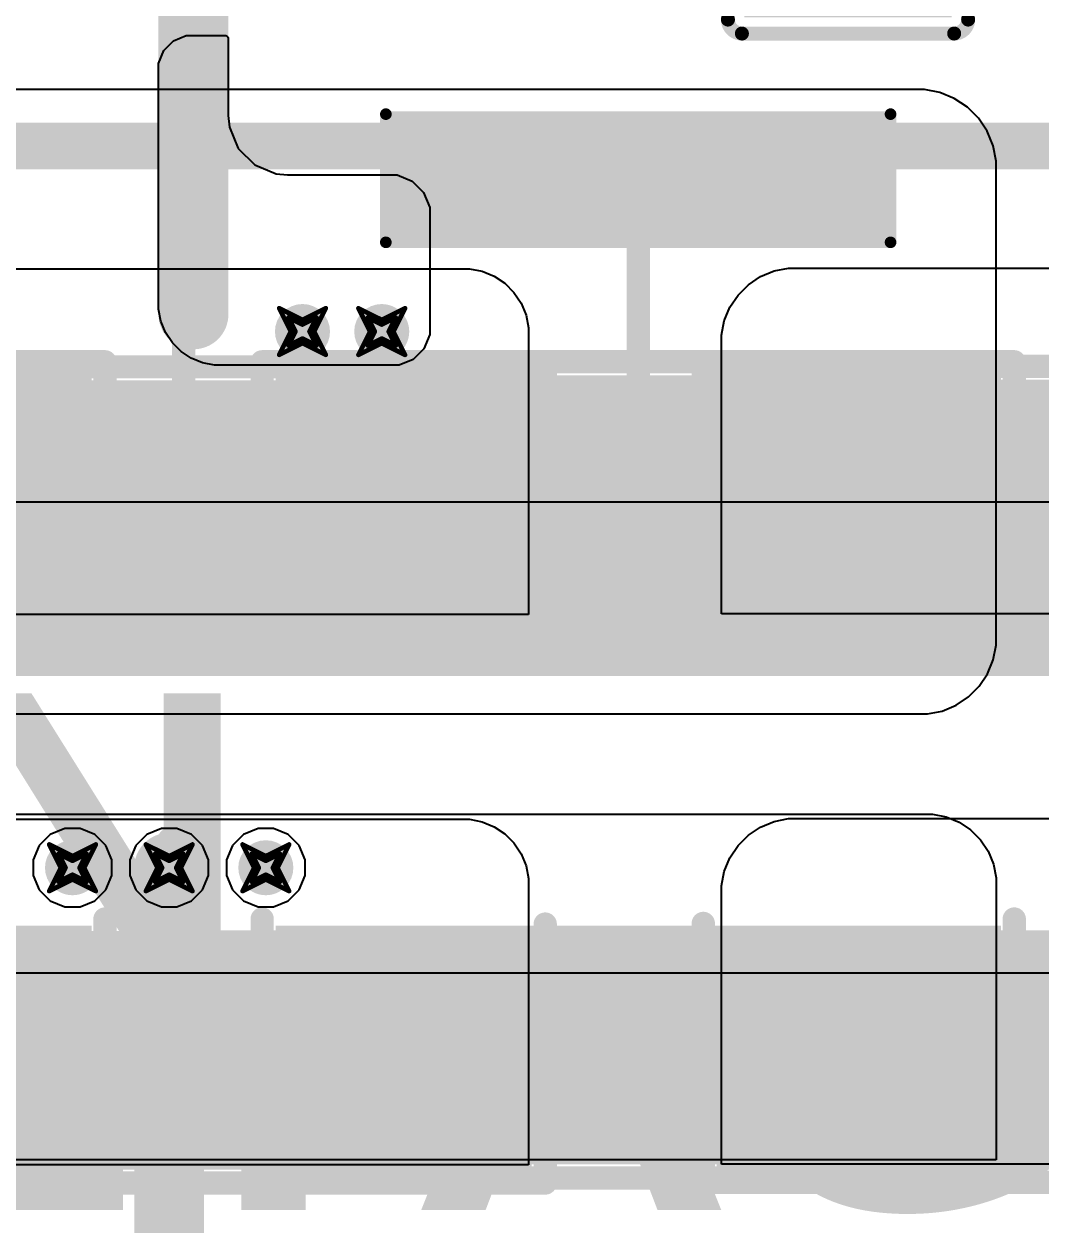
# Model space of a CAD drawing. Header units: inches. Extents: x -2 to 5376, y -4 to 5426.
# Drawn here: x 21.5 to 32.58, y 42.79 to 55.88 of the extents above; entities that cross this region are included whole.
import ezdxf

# ---------------------------------------------------------------- set-up
doc = ezdxf.new("R2010")
doc.units = ezdxf.units.IN
for name, color, linetype in [('Bottom Layer', 5, 'Continuous'), ('Bottom Overlay', 54, 'Continuous'), ('Bottom Paste', 16, 'Continuous'), ('Bottom Solder', 6, 'Continuous'), ('Drill Drawing', 1, 'Continuous'), ('Layer 1', 16, 'Continuous'), ('Layer 2', 76, 'Continuous'), ('Top Layer', 1, 'Continuous'), ('Top Overlay', 2, 'Continuous'), ('Top Paste', 8, 'Continuous'), ('Top Solder', 216, 'Continuous'), ('Via Holes', 16, 'Continuous')]:
    doc.layers.add(name, color=color, linetype=linetype)
doc.styles.add('Arial Black', font='', dxfattribs={"height": 0.2})
doc.styles.get('Arial Black').set_extended_font_data('Arial Black')

# ---------------------------------------------------------------- blocks, each defined once
blk = doc.blocks.new('R___2030_59')
at = {"layer": 'Top Layer'}
for points in [[(-4.2499915, -3.9000049), (-4.2499915, 3.9000049), (-1.7499965, 3.9000049), (-1.7499965, -3.9000049)], [(1.7499965, -3.90000236), (1.7499965, 3.90000744), (4.2499915, 3.90000744), (4.2499915, -3.90000236)]]:
    blk.add_hatch(color=1, dxfattribs=at).paths.add_polyline_path(points)
at = {"layer": 'Top Paste'}
for points in [[(-4.2499915, -3.9000049), (-4.2499915, 3.9000049), (-1.7499965, 3.9000049), (-1.7499965, -3.9000049)], [(1.7499965, -3.90000236), (1.7499965, 3.90000744), (4.2499915, 3.90000744), (4.2499915, -3.90000236)]]:
    blk.add_hatch(color=8, dxfattribs=at).paths.add_polyline_path(points)
at = {"layer": 'Top Solder'}
for points in [[(-4.300791499999999, -3.9508049), (-4.300791499999999, 3.9508049), (-1.6991965, 3.9508049), (-1.6991965, -3.9508049)], [(1.6991965, -3.95080236), (1.6991965, 3.95080744), (4.300791499999999, 3.95080744), (4.300791499999999, -3.95080236)]]:
    blk.add_hatch(color=216, dxfattribs=at).paths.add_polyline_path(points)
at = {"layer": 'Top Overlay', "const_width": 0.254}
for points in [[(-4.4475908, 4.096816799999999), (-4.4475908, -4.096816799999999)], [(-4.4475908, 4.096816799999999), (-1.6255746, 4.096814259999999)], [(4.4475908, 4.09681934), (1.6255746, 4.096814259999999)], [(4.4475908, 4.09681934), (4.4475908, -4.096814259999999)], [(-4.4475908, -4.096816799999999), (-1.6255746, -4.096816799999999)], [(4.4475908, -4.096814259999999), (1.6255746, -4.096816799999999)]]:
    blk.add_lwpolyline(points, dxfattribs=at)
at = {"layer": 'Top Overlay', "const_width": 0.127}
for points in [[(-4.5110908, 4.096816799999999, 1), (-4.3840908, 4.096816799999999, 1)], [(-4.5110908, 4.096816799999999, 1), (-4.3840908, 4.096816799999999, 1)], [(-1.6890746, 4.096814259999999, 1), (-1.5620746, 4.096814259999999, 1)], [(1.5620746, 4.096814259999999, 1), (1.6890746, 4.096814259999999, 1)], [(4.3840908, 4.09681934, 1), (4.5110908, 4.09681934, 1)], [(4.3840908, 4.09681934, 1), (4.5110908, 4.09681934, 1)], [(-4.5110908, -4.096816799999999, 1), (-4.3840908, -4.096816799999999, 1)], [(-4.5110908, -4.096816799999999, 1), (-4.3840908, -4.096816799999999, 1)], [(-1.6890746, -4.096816799999999, 1), (-1.5620746, -4.096816799999999, 1)], [(1.5620746, -4.096816799999999, 1), (1.6890746, -4.096816799999999, 1)], [(4.3840908, -4.096814259999999, 1), (4.5110908, -4.096814259999999, 1)], [(4.3840908, -4.096814259999999, 1), (4.5110908, -4.096814259999999, 1)]]:
    blk.add_lwpolyline(points, format="xyb", close=True, dxfattribs=at)
blk = doc.blocks.new('R___2030_B_73')
at = {"layer": 'Bottom Layer'}
for points in [[(-1.75000158, 3.9000049), (-1.75000158, -3.9000049), (-4.249996579999999, -3.9000049), (-4.249996579999999, 3.9000049)], [(4.24999404, 3.90000236), (4.24999404, -3.90000744), (1.74999904, -3.90000744), (1.74999904, 3.90000236)]]:
    blk.add_hatch(color=5, dxfattribs=at).paths.add_polyline_path(points)
at = {"layer": 'Bottom Paste'}
for points in [[(-1.75000158, 3.9000049), (-1.75000158, -3.9000049), (-4.249996579999999, -3.9000049), (-4.249996579999999, 3.9000049)], [(4.24999404, 3.90000236), (4.24999404, -3.90000744), (1.74999904, -3.90000744), (1.74999904, 3.90000236)]]:
    blk.add_hatch(color=16, dxfattribs=at).paths.add_polyline_path(points)
at = {"layer": 'Bottom Solder'}
for points in [[(-1.69920158, 3.9508049), (-1.69920158, -3.9508049), (-4.300796579999999, -3.9508049), (-4.300796579999999, 3.9508049)], [(4.30079404, 3.95080236), (4.30079404, -3.95080744), (1.69919904, -3.95080744), (1.69919904, 3.95080236)]]:
    blk.add_hatch(color=6, dxfattribs=at).paths.add_polyline_path(points)
at = {"layer": 'Bottom Overlay', "const_width": 0.254}
for points in [[(-4.4475908, 4.096816799999999), (-1.62557714, 4.096816799999999)], [(-4.4475908, 4.096816799999999), (-4.4475908, -4.096816799999999)], [(1.6255619, 4.096814259999999), (4.44758572, 4.096814259999999)], [(4.44758572, 4.096814259999999), (4.44758572, -4.096814259999999)], [(-1.62557714, -4.096814259999999), (-4.4475908, -4.096816799999999)], [(1.62557714, -4.096814259999999), (4.44758572, -4.096814259999999)]]:
    blk.add_lwpolyline(points, dxfattribs=at)
at = {"layer": 'Bottom Overlay', "const_width": 0.127}
for points in [[(-4.5110908, 4.096816799999999, 1), (-4.3840908, 4.096816799999999, 1)], [(-4.5110908, 4.096816799999999, 1), (-4.3840908, 4.096816799999999, 1)], [(-1.68907714, 4.096816799999999, 1), (-1.56207714, 4.096816799999999, 1)], [(1.5620619, 4.096814259999999, 1), (1.6890619, 4.096814259999999, 1)], [(4.38408572, 4.096814259999999, 1), (4.51108572, 4.096814259999999, 1)], [(4.38408572, 4.096814259999999, 1), (4.51108572, 4.096814259999999, 1)], [(-4.5110908, -4.096816799999999, 1), (-4.3840908, -4.096816799999999, 1)], [(-4.5110908, -4.096816799999999, 1), (-4.3840908, -4.096816799999999, 1)], [(-1.68907714, -4.096814259999999, 1), (-1.56207714, -4.096814259999999, 1)], [(1.56207714, -4.096814259999999, 1), (1.68907714, -4.096814259999999, 1)], [(4.38408572, -4.096814259999999, 1), (4.51108572, -4.096814259999999, 1)], [(4.38408572, -4.096814259999999, 1), (4.51108572, -4.096814259999999, 1)]]:
    blk.add_lwpolyline(points, format="xyb", close=True, dxfattribs=at)
blk = doc.blocks.new('R___2030_75')
at = {"layer": 'Top Layer'}
for points in [[(-4.249996579999999, -3.9000049), (-4.249996579999999, 3.9000049), (-1.75000158, 3.9000049), (-1.75000158, -3.9000049)], [(1.7499965, -3.90000744), (1.7499965, 3.90000236), (4.2499915, 3.90000236), (4.2499915, -3.90000744)]]:
    blk.add_hatch(color=1, dxfattribs=at).paths.add_polyline_path(points)
at = {"layer": 'Top Paste'}
for points in [[(-4.249996579999999, -3.9000049), (-4.249996579999999, 3.9000049), (-1.75000158, 3.9000049), (-1.75000158, -3.9000049)], [(1.7499965, -3.90000744), (1.7499965, 3.90000236), (4.2499915, 3.90000236), (4.2499915, -3.90000744)]]:
    blk.add_hatch(color=8, dxfattribs=at).paths.add_polyline_path(points)
at = {"layer": 'Top Solder'}
for points in [[(-4.300796579999999, -3.9508049), (-4.300796579999999, 3.9508049), (-1.69920158, 3.9508049), (-1.69920158, -3.9508049)], [(1.6991965, -3.95080744), (1.6991965, 3.95080236), (4.300791499999999, 3.95080236), (4.300791499999999, -3.95080744)]]:
    blk.add_hatch(color=216, dxfattribs=at).paths.add_polyline_path(points)
at = {"layer": 'Top Overlay', "const_width": 0.254}
for points in [[(-4.44759588, 4.09681934), (-4.44759334, -4.096816799999999)], [(-4.44759588, 4.09681934), (-1.62557968, 4.096816799999999)], [(4.44758318, 4.096816799999999), (1.62556952, 4.096814259999999)], [(4.44758318, 4.096816799999999), (4.44758318, -4.096816799999999)], [(-4.44759334, -4.096816799999999), (-1.62557968, -4.096816799999999)], [(1.6255746, -4.09681172), (4.44758318, -4.096816799999999)]]:
    blk.add_lwpolyline(points, dxfattribs=at)
at = {"layer": 'Top Overlay', "const_width": 0.127}
for points in [[(-4.511095879999999, 4.09681934, 1), (-4.38409588, 4.09681934, 1)], [(-4.511095879999999, 4.09681934, 1), (-4.38409588, 4.09681934, 1)], [(-1.68907968, 4.096816799999999, 1), (-1.56207968, 4.096816799999999, 1)], [(1.56206952, 4.096814259999999, 1), (1.68906952, 4.096814259999999, 1)], [(4.384083179999999, 4.096816799999999, 1), (4.51108318, 4.096816799999999, 1)], [(4.384083179999999, 4.096816799999999, 1), (4.51108318, 4.096816799999999, 1)], [(-4.51109334, -4.096816799999999, 1), (-4.38409334, -4.096816799999999, 1)], [(-4.51109334, -4.096816799999999, 1), (-4.38409334, -4.096816799999999, 1)], [(-1.68907968, -4.096816799999999, 1), (-1.56207968, -4.096816799999999, 1)], [(1.5620746, -4.09681172, 1), (1.6890746, -4.09681172, 1)], [(4.384083179999999, -4.096816799999999, 1), (4.51108318, -4.096816799999999, 1)], [(4.384083179999999, -4.096816799999999, 1), (4.51108318, -4.096816799999999, 1)]]:
    blk.add_lwpolyline(points, format="xyb", close=True, dxfattribs=at)
blk = doc.blocks.new('R___2030_B_78')
at = {"layer": 'Bottom Layer'}
for points in [[(-1.74999904, 3.90000744), (-1.74999904, -3.90000236), (-4.24999404, -3.90000236), (-4.24999404, 3.90000744)], [(4.24999404, 3.90000744), (4.24999404, -3.90000236), (1.74999904, -3.90000236), (1.74999904, 3.90000744)]]:
    blk.add_hatch(color=5, dxfattribs=at).paths.add_polyline_path(points)
at = {"layer": 'Bottom Paste'}
for points in [[(-1.74999904, 3.90000744), (-1.74999904, -3.90000236), (-4.24999404, -3.90000236), (-4.24999404, 3.90000744)], [(4.24999404, 3.90000744), (4.24999404, -3.90000236), (1.74999904, -3.90000236), (1.74999904, 3.90000744)]]:
    blk.add_hatch(color=16, dxfattribs=at).paths.add_polyline_path(points)
at = {"layer": 'Bottom Solder'}
for points in [[(-1.69919904, 3.95080744), (-1.69919904, -3.95080236), (-4.30079404, -3.95080236), (-4.30079404, 3.95080744)], [(4.30079404, 3.95080744), (4.30079404, -3.95080236), (1.69919904, -3.95080236), (1.69919904, 3.95080744)]]:
    blk.add_hatch(color=6, dxfattribs=at).paths.add_polyline_path(points)
at = {"layer": 'Bottom Overlay', "const_width": 0.254}
for points in [[(-4.44758826, 4.096814259999999), (-4.4475908, -4.096816799999999)], [(-4.44758826, 4.096814259999999), (-1.6255746, 4.096814259999999)], [(4.4475908, 4.096814259999999), (1.62557714, 4.09681172)], [(4.4475908, 4.096814259999999), (4.4475908, -4.09681934)], [(-4.4475908, -4.096816799999999), (-1.62557714, -4.09681934)], [(1.6255746, -4.096814259999999), (4.4475908, -4.09681934)]]:
    blk.add_lwpolyline(points, dxfattribs=at)
at = {"layer": 'Bottom Overlay', "const_width": 0.127}
for points in [[(-4.51108826, 4.096814259999999, 1), (-4.38408826, 4.096814259999999, 1)], [(-4.51108826, 4.096814259999999, 1), (-4.38408826, 4.096814259999999, 1)], [(-1.6890746, 4.096814259999999, 1), (-1.5620746, 4.096814259999999, 1)], [(1.56207714, 4.09681172, 1), (1.68907714, 4.09681172, 1)], [(4.3840908, 4.096814259999999, 1), (4.5110908, 4.096814259999999, 1)], [(4.3840908, 4.096814259999999, 1), (4.5110908, 4.096814259999999, 1)], [(-4.5110908, -4.096816799999999, 1), (-4.3840908, -4.096816799999999, 1)], [(-4.5110908, -4.096816799999999, 1), (-4.3840908, -4.096816799999999, 1)], [(-1.68907714, -4.09681934, 1), (-1.56207714, -4.09681934, 1)], [(1.5620746, -4.096814259999999, 1), (1.6890746, -4.096814259999999, 1)], [(4.3840908, -4.09681934, 1), (4.5110908, -4.09681934, 1)], [(4.3840908, -4.09681934, 1), (4.5110908, -4.09681934, 1)]]:
    blk.add_lwpolyline(points, format="xyb", close=True, dxfattribs=at)
blk = doc.blocks.new('C___1808_104')
at = {"layer": 'Top Layer'}
for points in [[(-2.9849953, 1.0799953), (-1.2000103, 1.0799953), (-1.2000103, -1.0799953), (-2.9849953, -1.0799953)], [(1.2000103, 1.0799953), (2.9849953, 1.0799953), (2.9849953, -1.0799953), (1.2000103, -1.0799953)]]:
    blk.add_hatch(color=1, dxfattribs=at).paths.add_polyline_path(points)
at = {"layer": 'Top Paste'}
for points in [[(-2.9849953, 1.0799953), (-1.2000103, 1.0799953), (-1.2000103, -1.0799953), (-2.9849953, -1.0799953)], [(1.2000103, 1.0799953), (2.9849953, 1.0799953), (2.9849953, -1.0799953), (1.2000103, -1.0799953)]]:
    blk.add_hatch(color=8, dxfattribs=at).paths.add_polyline_path(points)
at = {"layer": 'Top Solder'}
for points in [[(-3.0357953, 1.1307953), (-1.1492103, 1.1307953), (-1.1492103, -1.1307953), (-3.0357953, -1.1307953)], [(1.1492103, 1.1307953), (3.0357953, 1.1307953), (3.0357953, -1.1307953), (1.1492103, -1.1307953)]]:
    blk.add_hatch(color=216, dxfattribs=at).paths.add_polyline_path(points)
at = {"layer": 'Top Overlay', "const_width": 0.1524}
for points in [[(-3.2135826, 1.156208, -0.4142135623730951), (-3.0611826, 1.308608)], [(3.0611826, 1.308608, -0.4142135623730951), (3.2135826, 1.156208)], [(-3.0611826, -1.308608, -0.4142135623730951), (-3.2135826, -1.156208)], [(3.2135826, -1.156208, -0.4142135623730951), (3.0611826, -1.308608)]]:
    blk.add_lwpolyline(points, format="xyb", dxfattribs=at)
for points in [[(-3.0611826, 1.308608), (-1.2761976, 1.308608)], [(1.2761976, 1.308608), (3.0611826, 1.308608)], [(-3.2135826, 1.156208), (-3.2135826, -1.156208)], [(3.2135826, 1.156208), (3.2135826, -1.156208)], [(-3.0611826, -1.308608), (-1.2761976, -1.308608)], [(1.2761976, -1.308608), (3.0611826, -1.308608)]]:
    blk.add_lwpolyline(points, dxfattribs=at)
at = {"layer": 'Top Overlay', "const_width": 0.0762}
for points in [[(-3.0992826, 1.308608, 1), (-3.0230826, 1.308608, 1)], [(-3.0992826, 1.308608, 1), (-3.0230826, 1.308608, 1)], [(-1.3142976, 1.308608, 1), (-1.2380976, 1.308608, 1)], [(1.2380976, 1.308608, 1), (1.3142976, 1.308608, 1)], [(3.0230826, 1.308608, 1), (3.0992826, 1.308608, 1)], [(3.0230826, 1.308608, 1), (3.0992826, 1.308608, 1)], [(-3.2516826, 1.156208, 1), (-3.1754826, 1.156208, 1)], [(-3.2516826, 1.156208, 1), (-3.1754826, 1.156208, 1)], [(3.1754826, 1.156208, 1), (3.2516826, 1.156208, 1)], [(3.1754826, 1.156208, 1), (3.2516826, 1.156208, 1)], [(-3.2516826, -1.156208, 1), (-3.1754826, -1.156208, 1)], [(-3.2516826, -1.156208, 1), (-3.1754826, -1.156208, 1)], [(3.1754826, -1.156208, 1), (3.2516826, -1.156208, 1)], [(3.1754826, -1.156208, 1), (3.2516826, -1.156208, 1)], [(-3.0992826, -1.308608, 1), (-3.0230826, -1.308608, 1)], [(-3.0992826, -1.308608, 1), (-3.0230826, -1.308608, 1)], [(-1.3142976, -1.308608, 1), (-1.2380976, -1.308608, 1)], [(1.2380976, -1.308608, 1), (1.3142976, -1.308608, 1)], [(3.0230826, -1.308608, 1), (3.0992826, -1.308608, 1)], [(3.0230826, -1.308608, 1), (3.0992826, -1.308608, 1)]]:
    blk.add_lwpolyline(points, format="xyb", close=True, dxfattribs=at)
blk = doc.blocks.new('C___2220_B_119')
at = {"layer": 'Bottom Layer'}
for points in [[(-3.199997409999999, 2.59999988), (-1.99999727, 2.59999988), (-1.99999727, -2.59999988), (-3.199997409999999, -2.59999988)], [(2.00000235, 2.59999988), (3.20000249, 2.59999988), (3.20000249, -2.59999988), (2.00000235, -2.59999988)]]:
    blk.add_hatch(color=5, dxfattribs=at).paths.add_polyline_path(points)
at = {"layer": 'Bottom Paste'}
for points in [[(-3.199997409999999, 2.59999988), (-1.99999727, 2.59999988), (-1.99999727, -2.59999988), (-3.199997409999999, -2.59999988)], [(2.00000235, 2.59999988), (3.20000249, 2.59999988), (3.20000249, -2.59999988), (2.00000235, -2.59999988)]]:
    blk.add_hatch(color=16, dxfattribs=at).paths.add_polyline_path(points)
at = {"layer": 'Bottom Solder'}
for points in [[(-3.30159741, 2.70159988), (-1.89839727, 2.70159988), (-1.89839727, -2.70159988), (-3.30159741, -2.70159988)], [(1.89840235, 2.70159988), (3.30160249, 2.70159988), (3.30160249, -2.70159988), (1.89840235, -2.70159988)]]:
    blk.add_hatch(color=6, dxfattribs=at).paths.add_polyline_path(points)
at = {"layer": 'Bottom Overlay', "const_width": 0.127}
for points in [[(-3.3274, -2.74919948), (-3.3274, 2.74919948)], [(-1.9304, 2.74919948), (-3.3274, 2.74919948)], [(3.32740508, 2.74919948), (1.93040508, 2.74919948)], [(3.32740508, -2.74919948), (3.32740508, 2.74919948)], [(-1.9304, -2.74919948), (-3.3274, -2.74919948)], [(3.32740508, -2.74919948), (1.93040508, -2.74919948)]]:
    blk.add_lwpolyline(points, dxfattribs=at)
at = {"layer": 'Bottom Overlay', "const_width": 0.0635}
for points in [[(-3.35915, 2.74919948, 1), (-3.29565, 2.74919948, 1)], [(-3.35915, 2.74919948, 1), (-3.29565, 2.74919948, 1)], [(-1.96215, 2.74919948, 1), (-1.89865, 2.74919948, 1)], [(1.89865508, 2.74919948, 1), (1.96215508, 2.74919948, 1)], [(3.29565508, 2.74919948, 1), (3.35915508, 2.74919948, 1)], [(3.29565508, 2.74919948, 1), (3.35915508, 2.74919948, 1)], [(-3.35915, -2.74919948, 1), (-3.29565, -2.74919948, 1)], [(-3.35915, -2.74919948, 1), (-3.29565, -2.74919948, 1)], [(-1.96215, -2.74919948, 1), (-1.89865, -2.74919948, 1)], [(1.89865508, -2.74919948, 1), (1.96215508, -2.74919948, 1)], [(3.29565508, -2.74919948, 1), (3.35915508, -2.74919948, 1)], [(3.29565508, -2.74919948, 1), (3.35915508, -2.74919948, 1)]]:
    blk.add_lwpolyline(points, format="xyb", close=True, dxfattribs=at)

msp = doc.modelspace()

# ---------------------------------------------------------------- hatches: boundary and pattern name
at = {"layer": 'Bottom Layer'}
h = msp.add_hatch(color=5, dxfattribs=at)
edge = h.paths.add_edge_path()
edge.add_arc((24.53640762, 52.52916595999999), 0.2999994, 0, 360)
h = msp.add_hatch(color=5, dxfattribs=at)
edge = h.paths.add_edge_path()
edge.add_arc((25.4, 52.52916595999999), 0.2999994, 0, 360)
h = msp.add_hatch(color=5, dxfattribs=at)
edge = h.paths.add_edge_path()
edge.add_arc((22.03111418, 46.6852), 0.2999994, 0, 360)
h = msp.add_hatch(color=5, dxfattribs=at)
edge = h.paths.add_edge_path()
edge.add_arc((23.08410674, 46.6852), 0.2999994, 0, 360)
h = msp.add_hatch(color=5, dxfattribs=at)
edge = h.paths.add_edge_path()
edge.add_arc((24.1370993, 46.6852), 0.2999994, 0, 360)
at = {"layer": 'Layer 1'}
h = msp.add_hatch(color=16, dxfattribs=at)
edge = h.paths.add_edge_path()
edge.add_arc((24.53640762, 52.52916595999999), 0.2999994, 0, 360)
h = msp.add_hatch(color=16, dxfattribs=at)
edge = h.paths.add_edge_path()
edge.add_arc((25.4, 52.52916595999999), 0.2999994, 0, 360)
h = msp.add_hatch(color=16, dxfattribs=at)
edge = h.paths.add_edge_path()
edge.add_arc((22.03111418, 46.6852), 0.2999994, 0, 360)
h = msp.add_hatch(color=16, dxfattribs=at)
edge = h.paths.add_edge_path()
edge.add_arc((23.08410674, 46.6852), 0.2999994, 0, 360)
h = msp.add_hatch(color=16, dxfattribs=at)
edge = h.paths.add_edge_path()
edge.add_arc((24.1370993, 46.6852), 0.2999994, 0, 360)
at = {"layer": 'Layer 2'}
h = msp.add_hatch(color=76, dxfattribs=at)
edge = h.paths.add_edge_path()
edge.add_arc((24.53640762, 52.52916595999999), 0.2999994, 0, 360)
h = msp.add_hatch(color=76, dxfattribs=at)
edge = h.paths.add_edge_path()
edge.add_arc((25.4, 52.52916595999999), 0.2999994, 0, 360)
h = msp.add_hatch(color=76, dxfattribs=at)
edge = h.paths.add_edge_path()
edge.add_arc((22.03111418, 46.6852), 0.2999994, 0, 360)
h = msp.add_hatch(color=76, dxfattribs=at)
edge = h.paths.add_edge_path()
edge.add_arc((23.08410674, 46.6852), 0.2999994, 0, 360)
h = msp.add_hatch(color=76, dxfattribs=at)
edge = h.paths.add_edge_path()
edge.add_arc((24.1370993, 46.6852), 0.2999994, 0, 360)
at = {"layer": 'Top Layer'}
h = msp.add_hatch(color=1, dxfattribs=at)
edge = h.paths.add_edge_path()
edge.add_arc((24.53640762, 52.52916595999999), 0.2999994, 0, 360)
h = msp.add_hatch(color=1, dxfattribs=at)
edge = h.paths.add_edge_path()
edge.add_arc((25.4, 52.52916595999999), 0.2999994, 0, 360)
h = msp.add_hatch(color=1, dxfattribs=at)
edge = h.paths.add_edge_path()
edge.add_arc((22.03111418, 46.6852), 0.2999994, 0, 360)
h = msp.add_hatch(color=1, dxfattribs=at)
edge = h.paths.add_edge_path()
edge.add_arc((23.08410674, 46.6852), 0.2999994, 0, 360)
h = msp.add_hatch(color=1, dxfattribs=at)
edge = h.paths.add_edge_path()
edge.add_arc((24.1370993, 46.6852), 0.2999994, 0, 360)
at = {"layer": 'Via Holes'}
h = msp.add_hatch(color=7, dxfattribs=at)
edge = h.paths.add_edge_path()
edge.add_arc((24.53640762, 52.52916595999999), 0.1499997, 0, 360)
h = msp.add_hatch(color=7, dxfattribs=at)
edge = h.paths.add_edge_path()
edge.add_arc((25.4, 52.52916595999999), 0.1499997, 0, 360)
h = msp.add_hatch(color=7, dxfattribs=at)
edge = h.paths.add_edge_path()
edge.add_arc((22.03111418, 46.6852), 0.1499997, 0, 360)
h = msp.add_hatch(color=7, dxfattribs=at)
edge = h.paths.add_edge_path()
edge.add_arc((23.08410674, 46.6852), 0.1499997, 0, 360)
h = msp.add_hatch(color=7, dxfattribs=at)
edge = h.paths.add_edge_path()
edge.add_arc((24.1370993, 46.6852), 0.1499997, 0, 360)

# ---------------------------------------------------------------- linework, layer by layer
at = {"layer": 'Bottom Layer'}
for p, q in [((31.22738484, 55.16879745999999), (14.54799478, 55.16879745999999)), ((31.22737722, 55.1687873), (31.22738484, 55.16879745999999)), ((31.31273138, 55.16878984), (31.22737722, 55.1687873)), ((31.4801631, 55.13548789999999), (31.31273138, 55.16878984)), ((31.63787932, 55.07016163999999), (31.4801631, 55.13548789999999)), ((31.7798196, 54.97532057999999), (31.63787932, 55.07016163999999)), ((31.9005331, 54.85460961999999), (31.7798196, 54.97532057999999)), ((31.99537416, 54.71266933999999), (31.9005331, 54.85460961999999)), ((32.06070296, 54.55495566), (31.99537416, 54.71266933999999)), ((32.09400744, 54.38752393999999), (32.06070296, 54.55495566)), ((32.09400489999999, 54.30216978), (32.09400744, 54.38752393999999)), ((32.09400998, 49.19293946), (32.09400489999999, 54.30216978)), ((32.06206186, 48.95044566), (32.09400998, 49.11105748)), ((32.09400998, 49.19293946), (32.09400998, 49.19293946)), ((32.09400998, 49.11105748), (32.09400998, 49.19293946)), ((31.99939244, 48.79915055999999), (32.06206186, 48.95044566)), ((31.90841218, 48.66299132), (31.99939244, 48.79915055999999)), ((31.79261612, 48.54719526), (31.90841218, 48.66299132)), ((31.50516178, 48.39354557999999), (31.65645688, 48.45621499999999)), ((31.65645688, 48.45621499999999), (31.79261612, 48.54719526)), ((14.4526, 48.3616), (31.26267052, 48.3616)), ((31.26267052, 48.3616), (31.34454996, 48.3616)), ((31.34454996, 48.3616), (31.50516178, 48.39354557999999)), ((14.4526, 47.2694), (31.32607146, 47.26939492)), ((31.32607146, 47.26939492), (31.40170504, 47.26939745999999)), ((31.40170504, 47.26939745999999), (31.55006898, 47.2398852)), ((31.55006898, 47.2398852), (31.68982232, 47.18199859999999)), ((31.68982232, 47.18199859999999), (31.81559804, 47.09795762)), ((31.81559804, 47.09795762), (31.92256252, 46.99099314)), ((31.92256252, 46.99099314), (32.00660096, 46.86521742)), ((32.00660096, 46.86521742), (32.0644901, 46.72546407999999)), ((32.0644901, 46.72546407999999), (32.09399982, 46.57710014)), ((32.09399982, 46.57710014), (32.09399728, 46.50146656)), ((32.09399728, 46.50146656), (32.09400489999999, 46.50146909999999)), ((32.09400489999999, 46.50146909999999), (32.09400489999999, 43.5020085)), ((22.41333084, 43.50200596), (13.6398, 43.50200596)), ((32.09400489999999, 43.5020085), (22.41333084, 43.50200596))]:
    msp.add_line(p, q, dxfattribs=at)
at = {"layer": 'Bottom Layer', "const_width": 0.254}
for points in [[(28.194, 54.22899999999999), (28.19400254, 54.22899999999999)], [(28.19400254, 50.75200161999999), (28.19400254, 54.22899999999999)], [(23.24086538, 50.75199653999999), (23.24086538, 53.4809192)], [(18.28799746, 50.75199653999999), (23.24086538, 50.75199653999999)], [(23.24086538, 50.75199653999999), (28.19400254, 50.75199653999999)], [(28.19400254, 50.75199653999999), (28.19400254, 50.75200161999999)], [(23.08410674, 46.6852), (23.08410674, 46.99)], [(23.08410674, 44.75200346), (23.08410674, 46.6852)], [(18.28799746, 44.75200346), (23.08410674, 44.75200346)], [(23.08410674, 44.75200346), (28.194, 44.75200346)], [(28.194, 44.75200346), (28.194, 44.75200599999999)]]:
    msp.add_lwpolyline(points, dxfattribs=at)
at = {"layer": 'Bottom Layer', "const_width": 0.127}
for points in [[(28.1305, 54.22899999999999, 1), (28.2575, 54.22899999999999, 1)], [(28.13050254, 54.22899999999999, 1), (28.25750254, 54.22899999999999, 1)], [(28.13050254, 54.22899999999999, 1), (28.25750254, 54.22899999999999, 1)], [(23.17736538, 53.4809192, 1), (23.30436538, 53.4809192, 1)], [(23.17736538, 50.75199653999999, 1), (23.30436538, 50.75199653999999, 1)], [(23.17736538, 50.75199653999999, 1), (23.30436538, 50.75199653999999, 1)], [(23.17736538, 50.75199653999999, 1), (23.30436538, 50.75199653999999, 1)], [(28.13050254, 50.75200161999999, 1), (28.25750254, 50.75200161999999, 1)], [(28.13050254, 50.75200161999999, 1), (28.25750254, 50.75200161999999, 1)], [(28.13050254, 50.75199653999999, 1), (28.25750254, 50.75199653999999, 1)], [(28.13050254, 50.75199653999999, 1), (28.25750254, 50.75199653999999, 1)], [(23.02060674, 46.99, 1), (23.14760674, 46.99, 1)], [(23.02060674, 46.6852, 1), (23.14760674, 46.6852, 1)], [(23.02060674, 46.6852, 1), (23.14760674, 46.6852, 1)], [(23.02060674, 44.75200346, 1), (23.14760674, 44.75200346, 1)], [(23.02060674, 44.75200346, 1), (23.14760674, 44.75200346, 1)], [(23.02060674, 44.75200346, 1), (23.14760674, 44.75200346, 1)], [(28.1305, 44.75200599999999, 1), (28.2575, 44.75200599999999, 1)], [(28.1305, 44.75200599999999, 1), (28.2575, 44.75200599999999, 1)], [(28.1305, 44.75200346, 1), (28.2575, 44.75200346, 1)], [(28.1305, 44.75200346, 1), (28.2575, 44.75200346, 1)], [(29.05390176, 43.82860424, 1), (29.18090176, 43.82860424, 1)]]:
    msp.add_lwpolyline(points, format="xyb", close=True, dxfattribs=at)
at = {"layer": 'Bottom Layer', "const_width": 0.254}
msp.add_lwpolyline([(28.194, 44.75200599999999, -0.4142135623730951), (29.11740176, 43.82860424)], format="xyb", dxfattribs=at)
at = {"layer": 'Drill Drawing', "const_width": 0.0508}
for points in [[(24.28240762, 52.78316596000001), (24.53640762, 52.65616596)], [(24.28240762, 52.78316596000001), (24.40940762, 52.52916595999999)], [(24.53640762, 52.65616596), (24.79040762, 52.78316596000001)], [(24.66340762, 52.52916595999999), (24.79040762, 52.78316596000001)], [(25.146, 52.78316596000001), (25.4, 52.65616596)], [(25.146, 52.78316596000001), (25.273, 52.52916595999999)], [(25.4, 52.65616596), (25.654, 52.78316596000001)], [(25.527, 52.52916595999999), (25.654, 52.78316596000001)], [(24.38400762, 52.68156596), (24.53640762, 52.60536596)], [(24.38400762, 52.68156596), (24.46020762, 52.52916595999999)], [(24.53640762, 52.60536596), (24.68880762, 52.68156596)], [(24.61260762, 52.52916595999999), (24.68880762, 52.68156596)], [(25.2476, 52.68156596), (25.4, 52.60536596)], [(25.2476, 52.68156596), (25.3238, 52.52916595999999)], [(25.4, 52.60536596), (25.5524, 52.68156596)], [(25.4762, 52.52916595999999), (25.5524, 52.68156596)], [(24.28240762, 52.27516596), (24.40940762, 52.52916595999999)], [(24.38400762, 52.37676596), (24.46020762, 52.52916595999999)], [(24.61260762, 52.52916595999999), (24.68880762, 52.37676596)], [(24.66340762, 52.52916595999999), (24.79040762, 52.27516596)], [(25.146, 52.27516596), (25.273, 52.52916595999999)], [(25.2476, 52.37676596), (25.3238, 52.52916595999999)], [(25.4762, 52.52916595999999), (25.5524, 52.37676596)], [(25.527, 52.52916595999999), (25.654, 52.27516596)], [(24.28240762, 52.27516596), (24.53640762, 52.40216596)], [(24.38400762, 52.37676596), (24.53640762, 52.45296595999999)], [(24.53640762, 52.45296595999999), (24.68880762, 52.37676596)], [(24.53640762, 52.40216596), (24.79040762, 52.27516596)], [(25.146, 52.27516596), (25.4, 52.40216596)], [(25.2476, 52.37676596), (25.4, 52.45296595999999)], [(25.4, 52.45296595999999), (25.5524, 52.37676596)], [(25.4, 52.40216596), (25.654, 52.27516596)], [(21.77711418, 46.9392), (22.03111418, 46.8122)], [(21.77711418, 46.9392), (21.90411418, 46.6852)], [(21.87871418, 46.8376), (22.03111418, 46.76139999999999)], [(21.87871418, 46.8376), (21.95491418, 46.6852)], [(22.03111418, 46.8122), (22.28511418, 46.9392)], [(22.03111418, 46.76139999999999), (22.18351418, 46.8376)], [(22.10731418, 46.6852), (22.18351418, 46.8376)], [(22.15811418, 46.6852), (22.28511418, 46.9392)], [(22.83010674, 46.9392), (23.08410674, 46.8122)], [(22.83010674, 46.9392), (22.95710674, 46.6852)], [(22.93170674, 46.8376), (23.08410674, 46.76139999999999)], [(22.93170674, 46.8376), (23.00790674, 46.6852)], [(23.08410674, 46.8122), (23.33810674, 46.9392)], [(23.08410674, 46.76139999999999), (23.23650674, 46.8376)], [(23.16030674, 46.6852), (23.23650674, 46.8376)], [(23.21110674, 46.6852), (23.33810674, 46.9392)], [(23.8830993, 46.9392), (24.1370993, 46.8122)], [(23.8830993, 46.9392), (24.0100993, 46.6852)], [(23.9846993, 46.8376), (24.1370993, 46.76139999999999)], [(23.9846993, 46.8376), (24.0608993, 46.6852)], [(24.1370993, 46.8122), (24.3910993, 46.9392)], [(24.1370993, 46.76139999999999), (24.2894993, 46.8376)], [(24.2132993, 46.6852), (24.2894993, 46.8376)], [(24.2640993, 46.6852), (24.3910993, 46.9392)], [(21.77711418, 46.4312), (21.90411418, 46.6852)], [(21.87871418, 46.5328), (21.95491418, 46.6852)], [(21.87871418, 46.5328), (22.03111418, 46.60899999999999)], [(22.03111418, 46.60899999999999), (22.18351418, 46.5328)], [(22.10731418, 46.6852), (22.18351418, 46.5328)], [(22.15811418, 46.6852), (22.28511418, 46.4312)], [(22.83010674, 46.4312), (22.95710674, 46.6852)], [(22.93170674, 46.5328), (23.00790674, 46.6852)], [(22.93170674, 46.5328), (23.08410674, 46.60899999999999)], [(23.08410674, 46.60899999999999), (23.23650674, 46.5328)], [(23.16030674, 46.6852), (23.23650674, 46.5328)], [(23.21110674, 46.6852), (23.33810674, 46.4312)], [(23.8830993, 46.4312), (24.0100993, 46.6852)], [(23.9846993, 46.5328), (24.0608993, 46.6852)], [(23.9846993, 46.5328), (24.1370993, 46.60899999999999)], [(24.1370993, 46.60899999999999), (24.2894993, 46.5328)], [(24.2132993, 46.6852), (24.2894993, 46.5328)], [(24.2640993, 46.6852), (24.3910993, 46.4312)], [(21.77711418, 46.4312), (22.03111418, 46.5582)], [(22.03111418, 46.5582), (22.28511418, 46.4312)], [(22.83010674, 46.4312), (23.08410674, 46.5582)], [(23.08410674, 46.5582), (23.33810674, 46.4312)], [(23.8830993, 46.4312), (24.1370993, 46.5582)], [(24.1370993, 46.5582), (24.3910993, 46.4312)]]:
    msp.add_lwpolyline(points, dxfattribs=at)
at = {"layer": 'Drill Drawing', "const_width": 0.0254}
for points in [[(24.26970762, 52.78316596000001, 1), (24.29510762, 52.78316596000001, 1)], [(24.26970762, 52.78316596000001, 1), (24.29510762, 52.78316596000001, 1)], [(24.77770762, 52.78316596000001, 1), (24.80310762, 52.78316596000001, 1)], [(24.77770762, 52.78316596000001, 1), (24.80310762, 52.78316596000001, 1)], [(25.1333, 52.78316596000001, 1), (25.1587, 52.78316596000001, 1)], [(25.1333, 52.78316596000001, 1), (25.1587, 52.78316596000001, 1)], [(25.6413, 52.78316596000001, 1), (25.6667, 52.78316596000001, 1)], [(25.6413, 52.78316596000001, 1), (25.6667, 52.78316596000001, 1)], [(24.37130762, 52.68156596, 1), (24.39670762, 52.68156596, 1)], [(24.37130762, 52.68156596, 1), (24.39670762, 52.68156596, 1)], [(24.52370762, 52.65616596, 1), (24.54910762, 52.65616596, 1)], [(24.52370762, 52.65616596, 1), (24.54910762, 52.65616596, 1)], [(24.52370762, 52.60536596, 1), (24.54910762, 52.60536596, 1)], [(24.52370762, 52.60536596, 1), (24.54910762, 52.60536596, 1)], [(24.67610762, 52.68156596, 1), (24.70150762, 52.68156596, 1)], [(24.67610762, 52.68156596, 1), (24.70150762, 52.68156596, 1)], [(25.2349, 52.68156596, 1), (25.2603, 52.68156596, 1)], [(25.2349, 52.68156596, 1), (25.2603, 52.68156596, 1)], [(25.3873, 52.65616596, 1), (25.4127, 52.65616596, 1)], [(25.3873, 52.65616596, 1), (25.4127, 52.65616596, 1)], [(25.3873, 52.60536596, 1), (25.4127, 52.60536596, 1)], [(25.3873, 52.60536596, 1), (25.4127, 52.60536596, 1)], [(25.5397, 52.68156596, 1), (25.5651, 52.68156596, 1)], [(25.5397, 52.68156596, 1), (25.5651, 52.68156596, 1)], [(24.39670762, 52.52916595999999, 1), (24.42210762, 52.52916595999999, 1)], [(24.39670762, 52.52916595999999, 1), (24.42210762, 52.52916595999999, 1)], [(24.44750762, 52.52916595999999, 1), (24.47290762, 52.52916595999999, 1)], [(24.44750762, 52.52916595999999, 1), (24.47290762, 52.52916595999999, 1)], [(24.59990762, 52.52916595999999, 1), (24.62530762, 52.52916595999999, 1)], [(24.59990762, 52.52916595999999, 1), (24.62530762, 52.52916595999999, 1)], [(24.65070762, 52.52916595999999, 1), (24.67610762, 52.52916595999999, 1)], [(24.65070762, 52.52916595999999, 1), (24.67610762, 52.52916595999999, 1)], [(25.2603, 52.52916595999999, 1), (25.2857, 52.52916595999999, 1)], [(25.2603, 52.52916595999999, 1), (25.2857, 52.52916595999999, 1)], [(25.3111, 52.52916595999999, 1), (25.3365, 52.52916595999999, 1)], [(25.3111, 52.52916595999999, 1), (25.3365, 52.52916595999999, 1)], [(25.4635, 52.52916595999999, 1), (25.4889, 52.52916595999999, 1)], [(25.4635, 52.52916595999999, 1), (25.4889, 52.52916595999999, 1)], [(25.5143, 52.52916595999999, 1), (25.5397, 52.52916595999999, 1)], [(25.5143, 52.52916595999999, 1), (25.5397, 52.52916595999999, 1)], [(24.37130762, 52.37676596, 1), (24.39670762, 52.37676596, 1)], [(24.37130762, 52.37676596, 1), (24.39670762, 52.37676596, 1)], [(24.52370762, 52.45296595999999, 1), (24.54910762, 52.45296595999999, 1)], [(24.52370762, 52.45296595999999, 1), (24.54910762, 52.45296595999999, 1)], [(24.52370762, 52.40216596, 1), (24.54910762, 52.40216596, 1)], [(24.52370762, 52.40216596, 1), (24.54910762, 52.40216596, 1)], [(24.67610762, 52.37676596, 1), (24.70150762, 52.37676596, 1)], [(24.67610762, 52.37676596, 1), (24.70150762, 52.37676596, 1)], [(25.2349, 52.37676596, 1), (25.2603, 52.37676596, 1)], [(25.2349, 52.37676596, 1), (25.2603, 52.37676596, 1)], [(25.3873, 52.45296595999999, 1), (25.4127, 52.45296595999999, 1)], [(25.3873, 52.45296595999999, 1), (25.4127, 52.45296595999999, 1)], [(25.3873, 52.40216596, 1), (25.4127, 52.40216596, 1)], [(25.3873, 52.40216596, 1), (25.4127, 52.40216596, 1)], [(25.5397, 52.37676596, 1), (25.5651, 52.37676596, 1)], [(25.5397, 52.37676596, 1), (25.5651, 52.37676596, 1)], [(24.26970762, 52.27516596, 1), (24.29510762, 52.27516596, 1)], [(24.26970762, 52.27516596, 1), (24.29510762, 52.27516596, 1)], [(24.77770762, 52.27516596, 1), (24.80310762, 52.27516596, 1)], [(24.77770762, 52.27516596, 1), (24.80310762, 52.27516596, 1)], [(25.1333, 52.27516596, 1), (25.1587, 52.27516596, 1)], [(25.1333, 52.27516596, 1), (25.1587, 52.27516596, 1)], [(25.6413, 52.27516596, 1), (25.6667, 52.27516596, 1)], [(25.6413, 52.27516596, 1), (25.6667, 52.27516596, 1)], [(21.76441418, 46.9392, 1), (21.78981418, 46.9392, 1)], [(21.76441418, 46.9392, 1), (21.78981418, 46.9392, 1)], [(21.86601418, 46.8376, 1), (21.89141418, 46.8376, 1)], [(21.86601418, 46.8376, 1), (21.89141418, 46.8376, 1)], [(22.17081418, 46.8376, 1), (22.19621418, 46.8376, 1)], [(22.17081418, 46.8376, 1), (22.19621418, 46.8376, 1)], [(22.27241418, 46.9392, 1), (22.29781418, 46.9392, 1)], [(22.27241418, 46.9392, 1), (22.29781418, 46.9392, 1)], [(22.81740674, 46.9392, 1), (22.84280674, 46.9392, 1)], [(22.81740674, 46.9392, 1), (22.84280674, 46.9392, 1)], [(22.91900674, 46.8376, 1), (22.94440674, 46.8376, 1)], [(22.91900674, 46.8376, 1), (22.94440674, 46.8376, 1)], [(23.22380674, 46.8376, 1), (23.24920674, 46.8376, 1)], [(23.22380674, 46.8376, 1), (23.24920674, 46.8376, 1)], [(23.32540674, 46.9392, 1), (23.35080674, 46.9392, 1)], [(23.32540674, 46.9392, 1), (23.35080674, 46.9392, 1)], [(23.8703993, 46.9392, 1), (23.8957993, 46.9392, 1)], [(23.8703993, 46.9392, 1), (23.8957993, 46.9392, 1)], [(23.9719993, 46.8376, 1), (23.9973993, 46.8376, 1)], [(23.9719993, 46.8376, 1), (23.9973993, 46.8376, 1)], [(24.2767993, 46.8376, 1), (24.3021993, 46.8376, 1)], [(24.2767993, 46.8376, 1), (24.3021993, 46.8376, 1)], [(24.3783993, 46.9392, 1), (24.4037993, 46.9392, 1)], [(24.3783993, 46.9392, 1), (24.4037993, 46.9392, 1)], [(22.01841418, 46.8122, 1), (22.04381418, 46.8122, 1)], [(22.01841418, 46.8122, 1), (22.04381418, 46.8122, 1)], [(22.01841418, 46.76139999999999, 1), (22.04381418, 46.76139999999999, 1)], [(22.01841418, 46.76139999999999, 1), (22.04381418, 46.76139999999999, 1)], [(23.07140674, 46.8122, 1), (23.09680674, 46.8122, 1)], [(23.07140674, 46.8122, 1), (23.09680674, 46.8122, 1)], [(23.07140674, 46.76139999999999, 1), (23.09680674, 46.76139999999999, 1)], [(23.07140674, 46.76139999999999, 1), (23.09680674, 46.76139999999999, 1)], [(24.1243993, 46.8122, 1), (24.1497993, 46.8122, 1)], [(24.1243993, 46.8122, 1), (24.1497993, 46.8122, 1)], [(24.1243993, 46.76139999999999, 1), (24.1497993, 46.76139999999999, 1)], [(24.1243993, 46.76139999999999, 1), (24.1497993, 46.76139999999999, 1)], [(21.89141418, 46.6852, 1), (21.91681418, 46.6852, 1)], [(21.89141418, 46.6852, 1), (21.91681418, 46.6852, 1)], [(21.94221418, 46.6852, 1), (21.96761418, 46.6852, 1)], [(21.94221418, 46.6852, 1), (21.96761418, 46.6852, 1)], [(22.01841418, 46.60899999999999, 1), (22.04381418, 46.60899999999999, 1)], [(22.01841418, 46.60899999999999, 1), (22.04381418, 46.60899999999999, 1)], [(22.09461418, 46.6852, 1), (22.12001418, 46.6852, 1)], [(22.09461418, 46.6852, 1), (22.12001418, 46.6852, 1)], [(22.14541418, 46.6852, 1), (22.17081418, 46.6852, 1)], [(22.14541418, 46.6852, 1), (22.17081418, 46.6852, 1)], [(22.94440674, 46.6852, 1), (22.96980674, 46.6852, 1)], [(22.94440674, 46.6852, 1), (22.96980674, 46.6852, 1)], [(22.99520674, 46.6852, 1), (23.02060674, 46.6852, 1)], [(22.99520674, 46.6852, 1), (23.02060674, 46.6852, 1)], [(23.07140674, 46.60899999999999, 1), (23.09680674, 46.60899999999999, 1)], [(23.07140674, 46.60899999999999, 1), (23.09680674, 46.60899999999999, 1)], [(23.14760674, 46.6852, 1), (23.17300674, 46.6852, 1)], [(23.14760674, 46.6852, 1), (23.17300674, 46.6852, 1)], [(23.19840674, 46.6852, 1), (23.22380674, 46.6852, 1)], [(23.19840674, 46.6852, 1), (23.22380674, 46.6852, 1)], [(23.9973993, 46.6852, 1), (24.0227993, 46.6852, 1)], [(23.9973993, 46.6852, 1), (24.0227993, 46.6852, 1)], [(24.0481993, 46.6852, 1), (24.0735993, 46.6852, 1)], [(24.0481993, 46.6852, 1), (24.0735993, 46.6852, 1)], [(24.1243993, 46.60899999999999, 1), (24.1497993, 46.60899999999999, 1)], [(24.1243993, 46.60899999999999, 1), (24.1497993, 46.60899999999999, 1)], [(24.2005993, 46.6852, 1), (24.2259993, 46.6852, 1)], [(24.2005993, 46.6852, 1), (24.2259993, 46.6852, 1)], [(24.2513993, 46.6852, 1), (24.2767993, 46.6852, 1)], [(24.2513993, 46.6852, 1), (24.2767993, 46.6852, 1)], [(21.86601418, 46.5328, 1), (21.89141418, 46.5328, 1)], [(21.86601418, 46.5328, 1), (21.89141418, 46.5328, 1)], [(22.01841418, 46.5582, 1), (22.04381418, 46.5582, 1)], [(22.01841418, 46.5582, 1), (22.04381418, 46.5582, 1)], [(22.17081418, 46.5328, 1), (22.19621418, 46.5328, 1)], [(22.17081418, 46.5328, 1), (22.19621418, 46.5328, 1)], [(22.91900674, 46.5328, 1), (22.94440674, 46.5328, 1)], [(22.91900674, 46.5328, 1), (22.94440674, 46.5328, 1)], [(23.07140674, 46.5582, 1), (23.09680674, 46.5582, 1)], [(23.07140674, 46.5582, 1), (23.09680674, 46.5582, 1)], [(23.22380674, 46.5328, 1), (23.24920674, 46.5328, 1)], [(23.22380674, 46.5328, 1), (23.24920674, 46.5328, 1)], [(23.9719993, 46.5328, 1), (23.9973993, 46.5328, 1)], [(23.9719993, 46.5328, 1), (23.9973993, 46.5328, 1)], [(24.1243993, 46.5582, 1), (24.1497993, 46.5582, 1)], [(24.1243993, 46.5582, 1), (24.1497993, 46.5582, 1)], [(24.2767993, 46.5328, 1), (24.3021993, 46.5328, 1)], [(24.2767993, 46.5328, 1), (24.3021993, 46.5328, 1)], [(21.76441418, 46.4312, 1), (21.78981418, 46.4312, 1)], [(21.76441418, 46.4312, 1), (21.78981418, 46.4312, 1)], [(22.27241418, 46.4312, 1), (22.29781418, 46.4312, 1)], [(22.27241418, 46.4312, 1), (22.29781418, 46.4312, 1)], [(22.81740674, 46.4312, 1), (22.84280674, 46.4312, 1)], [(22.81740674, 46.4312, 1), (22.84280674, 46.4312, 1)], [(23.32540674, 46.4312, 1), (23.35080674, 46.4312, 1)], [(23.32540674, 46.4312, 1), (23.35080674, 46.4312, 1)], [(23.8703993, 46.4312, 1), (23.8957993, 46.4312, 1)], [(23.8703993, 46.4312, 1), (23.8957993, 46.4312, 1)], [(24.3783993, 46.4312, 1), (24.4037993, 46.4312, 1)], [(24.3783993, 46.4312, 1), (24.4037993, 46.4312, 1)]]:
    msp.add_lwpolyline(points, format="xyb", close=True, dxfattribs=at)
at = {"layer": 'Layer 1'}
for p, q in [((-1.05204768, 50.673), (86.55513042, 50.673)), ((21.78924014, 47.04719064), (21.66912354, 46.92707404)), ((21.94617912, 47.11219939999999), (21.78924014, 47.04719064)), ((22.11604924, 47.11219939999999), (21.94617912, 47.11219939999999)), ((22.27298822, 47.04719064), (22.11604924, 47.11219939999999)), ((22.39310482, 46.92707404), (22.27298822, 47.04719064)), ((22.8422327, 47.04719064), (22.7221161, 46.92707404)), ((22.99917168, 47.11219939999999), (22.8422327, 47.04719064)), ((23.1690418, 47.11219939999999), (22.99917168, 47.11219939999999)), ((23.32598078, 47.04719064), (23.1690418, 47.11219939999999)), ((23.44609738, 46.92707404), (23.32598078, 47.04719064)), ((23.89522526, 47.04719064), (23.77510866, 46.92707404)), ((24.05216424, 47.11219939999999), (23.89522526, 47.04719064)), ((24.22203436, 47.11219939999999), (24.05216424, 47.11219939999999)), ((24.37897334, 47.04719064), (24.22203436, 47.11219939999999)), ((24.49908994, 46.92707404), (24.37897334, 47.04719064)), ((21.66912354, 46.92707404), (21.60411478, 46.77013506)), ((22.45811358, 46.77013506), (22.39310482, 46.92707404)), ((22.7221161, 46.92707404), (22.65710734, 46.77013506)), ((23.51110614, 46.77013506), (23.44609738, 46.92707404)), ((23.77510866, 46.92707404), (23.7100999, 46.77013506)), ((24.5640987, 46.77013506), (24.49908994, 46.92707404)), ((21.60411478, 46.77013506), (21.60411478, 46.60026494)), ((22.45811358, 46.60026494), (22.45811358, 46.77013506)), ((22.65710734, 46.77013506), (22.65710734, 46.60026494)), ((23.51110614, 46.60026494), (23.51110614, 46.77013506)), ((23.7100999, 46.77013506), (23.7100999, 46.60026494)), ((24.5640987, 46.60026494), (24.5640987, 46.77013506)), ((21.60411478, 46.60026494), (21.66912354, 46.44332596)), ((22.39310482, 46.44332596), (22.45811358, 46.60026494)), ((22.65710734, 46.60026494), (22.7221161, 46.44332596)), ((23.44609738, 46.44332596), (23.51110614, 46.60026494)), ((23.7100999, 46.60026494), (23.77510866, 46.44332596)), ((24.49908994, 46.44332596), (24.5640987, 46.60026494)), ((21.66912354, 46.44332596), (21.78924014, 46.32320935999999)), ((22.27298822, 46.32320935999999), (22.39310482, 46.44332596)), ((22.7221161, 46.44332596), (22.8422327, 46.32320935999999)), ((23.32598078, 46.32320935999999), (23.44609738, 46.44332596)), ((23.77510866, 46.44332596), (23.89522526, 46.32320935999999)), ((24.37897334, 46.32320935999999), (24.49908994, 46.44332596)), ((21.78924014, 46.32320935999999), (21.94617912, 46.2582006)), ((21.94617912, 46.2582006), (22.11604924, 46.2582006)), ((22.11604924, 46.2582006), (22.27298822, 46.32320935999999)), ((22.8422327, 46.32320935999999), (22.99917168, 46.2582006)), ((22.99917168, 46.2582006), (23.1690418, 46.2582006)), ((23.1690418, 46.2582006), (23.32598078, 46.32320935999999)), ((23.89522526, 46.32320935999999), (24.05216424, 46.2582006)), ((24.05216424, 46.2582006), (24.22203436, 46.2582006)), ((24.22203436, 46.2582006), (24.37897334, 46.32320935999999))]:
    msp.add_line(p, q, dxfattribs=at)
at = {"layer": 'Layer 2'}
for p, q in [((23.0252143, 55.59079559999999), (23.13128216, 55.69686346)), ((23.13128216, 55.69686346), (23.2698671, 55.75426745999999)), ((23.2698671, 55.75426745999999), (23.34487076, 55.75426745999999)), ((23.34487076, 55.75426745999999), (23.34487076, 55.75426745999999)), ((23.34487076, 55.75426745999999), (23.69264756, 55.75426492)), ((23.69264756, 55.75426492), (23.69977734, 55.75426492)), ((23.69977734, 55.75426492), (23.71295486, 55.74880392)), ((23.71295486, 55.74880392), (23.72303866, 55.73872012)), ((23.72303866, 55.73872012), (23.72849712, 55.72554005999999)), ((23.72849712, 55.72554005999999), (23.72849458, 55.71841028)), ((23.72849458, 55.71841028), (23.72849966, 55.71841028)), ((23.72849966, 55.71841028), (23.72850982, 54.88252168)), ((22.96781284, 55.45221065999999), (23.0252143, 55.59079559999999)), ((22.96781284, 55.37720953999999), (22.96781284, 55.45221065999999)), ((22.96781284, 52.83911707999999), (22.96781284, 55.37720953999999)), ((23.72850982, 54.88252168), (23.74092026, 54.75649703999999)), ((23.74092026, 54.75649703999999), (23.83737676, 54.52363492)), ((23.83737676, 54.52363492), (24.01560348, 54.34540819999999)), ((24.01560348, 54.34540819999999), (24.24846814, 54.24895678)), ((24.24846814, 54.24895678), (24.37449278, 54.23654633999999)), ((24.37449278, 54.23654633999999), (24.37449278, 54.23653618)), ((24.37449278, 54.23653618), (25.47998206, 54.23653618)), ((25.47998206, 54.23653618), (25.56792448, 54.23653871999999)), ((25.56792448, 54.23653871999999), (25.73042352, 54.16923126)), ((25.73042352, 54.16923126), (25.85479462, 54.04486016)), ((25.85479462, 54.04486016), (25.92210462, 53.88236366)), ((25.92210462, 53.88236366), (25.92210208, 53.7944187)), ((25.92210208, 53.7944187), (25.92210208, 53.79441615999999)), ((25.92210208, 53.79441615999999), (25.92210208, 52.57800508)), ((22.96781284, 52.77247002), (22.96781538, 52.83911962)), ((22.96781538, 52.83911962), (22.96781284, 52.83911707999999)), ((22.99381736, 52.64173114), (22.96781284, 52.77247002)), ((23.04482564, 52.5185767), (22.99381736, 52.64173114)), ((23.11888188, 52.40774126), (23.04482564, 52.5185767)), ((25.92210208, 52.49533824), (25.85883322, 52.34259025999999)), ((25.92210208, 52.57800508), (25.92210208, 52.49533824)), ((23.21314128, 52.31348439999999), (23.11888188, 52.40774126)), ((23.32397418, 52.23942815999999), (23.21314128, 52.31348439999999)), ((23.44712862, 52.18841733999999), (23.32397418, 52.23942815999999)), ((25.7419221, 52.22567914), (25.58917412, 52.16241028)), ((25.85883322, 52.34259025999999), (25.7419221, 52.22567914)), ((23.5778675, 52.16241281999999), (23.44712862, 52.18841733999999)), ((23.6445171, 52.16241536), (23.5778675, 52.16241281999999)), ((25.50650474, 52.16240774), (23.6445171, 52.16241536)), ((25.50650728, 52.16241028), (25.50650474, 52.16240774)), ((25.58917412, 52.16241028), (25.50650728, 52.16241028)), ((18.4404, 45.5404728), (54.17621117999999, 45.5404728))]:
    msp.add_line(p, q, dxfattribs=at)
at = {"layer": 'Layer 2', "const_width": 0.7619999999999999}
for points in [[(23.34852836, 52.71671955999999), (23.34852836, 74.56642693999999)], [(22.29568312, 50.92436348), (37.09688542, 50.92436348)], [(20.1322178, 49.15486739999999), (48.97747634, 49.15486739999999)]]:
    msp.add_lwpolyline(points, dxfattribs=at)
at = {"layer": 'Layer 2', "const_width": 0.3809999999999999}
for points in [[(23.15802836, 52.71671955999999, 1), (23.53902836, 52.71671955999999, 1)], [(22.10518312, 50.92436348, 1), (22.48618312, 50.92436348, 1)], [(22.10518312, 50.92436348, 1), (22.48618312, 50.92436348, 1)]]:
    msp.add_lwpolyline(points, format="xyb", close=True, dxfattribs=at)
at = {"layer": 'Layer 2', "const_width": 0.7619999999999999}
msp.add_lwpolyline([(22.29568312, 50.92436348, -0.4142135623730951), (21.0204558, 52.1995908)], format="xyb", dxfattribs=at)
at = {"layer": 'Top Layer'}
for p, q in [((19.99690438, 53.21433858), (26.28448642, 53.2143335)), ((26.28448642, 53.2143335), (26.35491554, 53.21433603999999)), ((26.35491554, 53.21433603999999), (26.49306614, 53.18685832)), ((26.49306614, 53.18685832), (26.6232005, 53.13295444)), ((29.52785814, 53.12887773999999), (29.67577757999999, 53.19014762)), ((29.67577757999999, 53.19014762), (29.832808, 53.22138454)), ((29.832808, 53.22138454), (29.91286372, 53.22138454)), ((29.91286372, 53.22138454), (46.71037647999999, 53.22138454)), ((29.91286372, 53.22138454), (29.91286372, 53.22138454)), ((29.91286372, 53.22138454), (29.91286372, 53.22138454)), ((26.6232005, 53.13295444), (26.74031736, 53.05469958)), ((26.74031736, 53.05469958), (26.83991838, 52.95509856)), ((29.28151878, 52.92671406), (29.39473166, 53.03992694)), ((29.39473166, 53.03992694), (29.52785814, 53.12887773999999)), ((26.83991838, 52.95509856), (26.91817324, 52.8379817)), ((29.19256798, 52.79358758), (29.28151878, 52.92671406)), ((26.91817324, 52.8379817), (26.97207458, 52.70784734)), ((29.1312981, 52.64566814), (29.19256798, 52.79358758)), ((26.97207458, 52.70784734), (26.9995523, 52.56969674)), ((29.10006371999999, 52.48863772), (29.1312981, 52.64566814)), ((26.9995523, 52.56969674), (26.99954976, 52.49926762)), ((26.99954976, 52.49926762), (26.99955484, 52.49927016)), ((26.99955484, 52.49927016), (26.99955484, 49.44693946)), ((29.10006371999999, 52.40858453999999), (29.10006371999999, 52.48863772)), ((29.10006371999999, 49.4539905), (29.10006371999999, 52.40858453999999)), ((26.99955484, 49.44693946), (19.18410438, 49.44694454)), ((36.91551418, 49.45398542), (29.10006371999999, 49.4539905)), ((19.99690184, 47.2143455), (26.28448388, 47.21434042)), ((26.28448388, 47.21434042), (26.354913, 47.21434296)), ((26.354913, 47.21434296), (26.4930636, 47.18686524)), ((26.4930636, 47.18686524), (26.62319796, 47.13296136)), ((26.62319796, 47.13296136), (26.74031482, 47.05470649999999)), ((29.3947342, 47.03993894), (29.52786068, 47.12888974)), ((29.52786068, 47.12888974), (29.67578012, 47.19015962)), ((29.67578012, 47.19015962), (29.83281054, 47.22139654)), ((29.83281054, 47.22139654), (29.91286626, 47.22139654)), ((29.91286626, 47.22139654), (46.71037902, 47.22139654)), ((29.91286626, 47.22139654), (29.91286626, 47.22139654)), ((29.91286626, 47.22139654), (29.91286626, 47.22139654)), ((26.74031482, 47.05470649999999), (26.83991584, 46.95510548)), ((29.28152132, 46.92672606), (29.3947342, 47.03993894)), ((26.83991584, 46.95510548), (26.9181707, 46.83798862)), ((29.19257052, 46.79359958), (29.28152132, 46.92672606)), ((26.9181707, 46.83798862), (26.97207204, 46.70785426)), ((29.13130064, 46.64568014), (29.19257052, 46.79359958)), ((26.97207204, 46.70785426), (26.99954976, 46.56970365999999)), ((29.10006626, 46.48864972), (29.13130064, 46.64568014)), ((26.99954976, 46.56970365999999), (26.99954722, 46.49927453999999)), ((26.99954722, 46.49927453999999), (26.9995523, 46.49927708)), ((26.9995523, 46.49927708), (26.9995523, 43.44694638)), ((29.10006626, 46.40859654), (29.10006626, 46.48864972)), ((29.10006626, 43.45400249999999), (29.10006626, 46.40859654)), ((26.9995523, 43.44694638), (19.18410184, 43.44695145999999)), ((36.91551672, 43.45399742), (29.10006626, 43.45400249999999))]:
    msp.add_line(p, q, dxfattribs=at)
for points, const_width in [([(12.64353072, 54.54988836), (33.59488836, 54.54988836)], 0.508), ([(23.08410674, 38.79705473999999), (23.08410674, 46.6852)], 0.7619999999999999)]:
    msp.add_lwpolyline(points, dxfattribs=dict(at, const_width=const_width))
at = {"layer": 'Top Layer', "const_width": 0.3809999999999999}
msp.add_lwpolyline([(22.89360674, 46.6852, 1), (23.27460674, 46.6852, 1)], format="xyb", close=True, dxfattribs=at)

# ---------------------------------------------------------------- block references
for name, p, rotation in [('C___1808_104', (30.48, 58.99064401999999), 90), ('C___2220_B_119', (28.194, 56.82900241999999), 270), ('R___2030_B_78', (18.288, 47.752), 90), ('R___2030_75', (23.08410674, 47.69694804), 90), ('R___2030_B_73', (28.194, 47.75200508), 90), ('R___2030_59', (33.00007116, 47.70399399999999), 90)]:
    msp.add_blockref(name, p, dxfattribs=dict(rotation=rotation))

# ---------------------------------------------------------------- texts
at = {"layer": 'Top Overlay', "style": 'Arial Black'}
for s, p in [('CAUTION', (1.7754727, 45.53904532)), ('HIGH VOLTAGE', (-0.8237448599999999, 42.95521762))]:
    msp.add_text(s, height=3.048, rotation=360, dxfattribs=at).set_placement(p)

doc.saveas('drawing.dxf')
